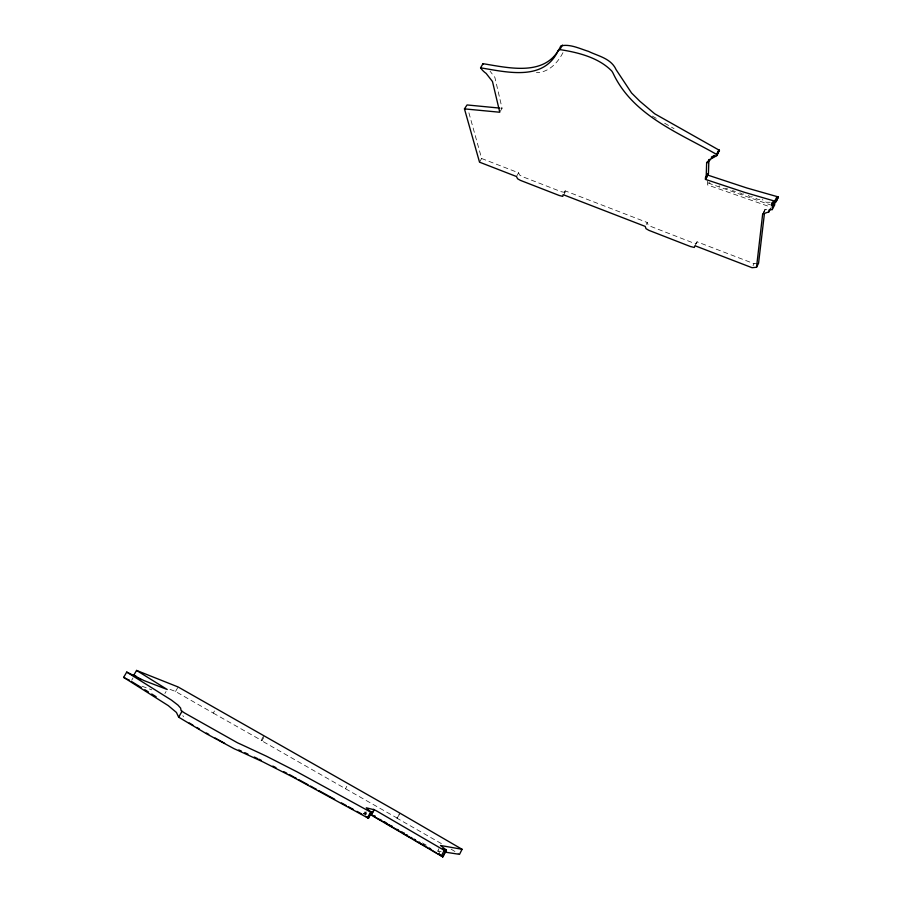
<?xml version="1.0" encoding="UTF-8"?>
<svg xmlns="http://www.w3.org/2000/svg" width="902" height="902" viewBox="0 0 902 902"><rect width="100%" height="100%" fill="white"/><g stroke="black" fill="none" stroke-linecap="round" stroke-linejoin="round"><path stroke-width="0.68" stroke-dasharray="4.51 3.38" d="M757.432 263.361L754.049 263.677L697.077 241.815L696.321 243.529L692.409 242.593L650.973 226.492L648.076 224.823L647.264 222.512L565.193 190.863L563.107 194.64M707.664 180.93L707.529 184.921L769.947 206.806M764.58 212.184L764.885 209.614L767.579 209.151M771.221 206.569L771.075 207.55M753.035 265.684L754.049 263.677M437.853 851.184L438.8 848.805M762.675 213.943L764.885 209.614M763.047 213.684L765.257 209.354M441.371 843.596L396.993 818.182L399.541 813.277M695.025 245.75L697.077 241.815M397.004 818.193L400.116 813.401M564.156 194.347L565.193 190.863M363.754 814.066L364.96 811.789M364.656 814.258L365.851 811.992M365.107 814.224L366.313 811.924M365.378 815.385L366.584 813.097M743.789 193.93L742.549 194.178L739.865 192.757M263.7 735.784L261.118 740.441L345.522 788.743L346.796 786.33M646.227 224.451L647.264 222.512M261.118 740.441L261.941 740.722L263.903 737.193M170.004 689.353L175.518 691.484L213.289 713.099L215.882 708.51M516.463 176.521L518.56 172.801L481.634 158.504L468.578 111.645M175.518 691.484L178.111 686.974M479.526 162.168L481.634 158.504M164.897 693.514L166.047 691.507M500.351 111.239L502.064 108.251L494.882 77.414L490.045 71.179M562.949 52.677C557.729 62.824 548.619 72.588 536.408 72.634M131.771 680.085L133 677.977M759.901 199.365L758.232 199.545L755.887 198.282M752.2 196.456L751.806 196.749A1.59 0.755 24.9 0 1 750.317 196.839L747.645 194.979M565.193 192.464L561.303 191.731L522.495 176.657L519.687 175.101L518.56 172.801M719.943 186.015L719.007 186.06M727.531 188.822L725.524 188.383M735.468 191.517L732.379 190.559M502.064 108.251L500.835 108.172M437.662 851.014L441.157 851.544M366.088 814.111L363.303 813.457L364.261 814.032M770.15 202.273L766.148 202.251L762.201 199.567M345.534 788.754L397.568 818.306M708.126 183.027L770.624 204.968M141.997 686.208L151.728 689.827M213.289 713.099L261.975 740.677M708.916 182.587L710.099 183.117M451.079 849.154L458.633 853.732M652.315 116.087L656.69 118.613M664.639 123.213L674.042 128.648M422.35 842.93L427.198 845.738M438.71 851.747L439.725 852.435M182.847 715.613L183.523 716.774"/><path stroke-width="1.35" d="M499.55 108.082L467.056 104.948L464.462 108.883L479.526 162.168L516.463 176.521L517.601 178.799L520.409 180.366L559.229 195.486L562.78 196.377L563.107 194.64L645.201 226.391L646.024 228.691L648.921 230.36L690.368 246.505L694.281 247.452L695.025 245.75L752.02 267.691L756.519 267.285L762.675 213.943L768.854 211.914L769.147 209.85L772.213 209.58L772.856 205.588L771.684 204.98L772.033 202.567L776.047 201.518L744.646 192.374L705.477 179.408L705.443 177.908L706.153 178.179L706.661 162.236L708.025 162.619L709.761 159.304M706.153 178.179L708.42 173.849L708.904 159.53M386.451 823.109L387.657 823.898M713.11 156.023L711.892 158.312L711.464 156.813L713.662 157.568L713.741 155.561L715.714 156.565L716.989 155.505L719.334 150.273L654.728 113.799L639.935 101.306L631.558 92.985L616.032 69.567A25.583 13.045 30.4 0 0 614.375 66.556C608.534 57.897 597.372 55.71 588.499 51.38C579.659 48.652 570.03 43.747 560.83 45.878C546.635 77.11 509.878 68.033 482.998 63.681L480.574 67.83C482.063 70.018 483.878 71.844 486.133 73.4L492.481 81.53L499.776 112.243L464.462 108.883M764.434 213.481L758.559 263.26L756.519 267.285M774.998 201.98L774.592 205.058L772.213 209.58M708.025 162.619C706.875 159.688 711.385 160.883 711.069 158.312L711.892 158.312M719.514 150.668L717.778 151.953M140.938 679.837L133.721 675.305L136.563 670.434L178.111 686.974L396.034 810.887L462.083 849.289L459.524 854.341L444.81 852.097M771.684 204.98L773.364 201.676M768.854 211.914L770.511 208.644M462.083 849.289L440.492 845.478L446.4 850.101L442.679 856.821L441.315 856.043L444.224 850.338L376.145 810.684L373.462 809.353L374.172 809.77L371.252 815.307L370.124 815.047M774.762 201.022L777.017 196.58L778.302 197.076L776.115 201.834M772.834 205.408L774.514 202.104M442.679 856.821L445.791 851.195L442.679 849.053L446.4 850.101M776.047 201.518L778.302 197.076M713.662 157.568L714.835 155.347M367.509 817.843L370.564 812.048L297.085 771.864L266.327 756.158L240.484 744.139A29.18 1.883 28.6 0 1 237.44 742.763L184.47 712.918L181.099 710.596L180.603 708.081L177.976 705.105L171.436 700.099L126.731 672.091L123.63 677.379L168.268 705.623L176.431 712.456L178.664 717.191L206.964 734.036L234.114 748.716A29.214 2.041 28.6 0 0 237.181 750.069L263.125 761.976L293.263 777.265L368.456 818.294L367.971 817.686M717.169 155.155L716.538 154.377L718.894 149.901M368.58 816.535C375.04 810.267 365.637 810.244 368.681 810.086L366.291 807.786L374.172 809.77M368.084 818.137L371.534 812.454L371.015 811.913M716.977 154.761L719.334 150.273M368.456 818.294L371.5 812.499M705.443 177.908L707.145 174.672M370.835 814.968L374.24 809.579M705.477 179.408L707.743 175.089L707.709 173.59L708.42 173.849M178.664 717.191L182.012 711.34M480.574 67.83C507.33 72.171 544.064 81.507 558.27 50.365L559.871 49.599L562.431 45.111M773.442 205.295L774.446 205.205M777.625 197.414L778.37 197.391M559.871 49.599C577.979 52.372 598.759 57.559 611.838 71.111A25.606 12.955 30.4 0 1 613.507 74.111C633.52 115.749 678.924 132.887 716.538 154.377M443.604 855.784L441.924 855.536M440.582 854.825L439.793 854.735L440.334 855.141M437.425 853.642L438.316 853.766M435.553 852.559L436.444 852.694M433.839 851.544L434.741 851.68M432.013 850.462L432.915 850.597M430.107 849.334L431.021 849.47M428.168 848.184L429.081 848.331M426.263 847.091L427.187 847.249M424.335 845.986L425.259 846.132M422.519 844.903L423.455 845.061M420.715 843.866L421.64 844.024M418.878 842.772L419.813 842.942M416.859 841.589L417.806 841.746M414.886 840.45L415.833 840.619M777.017 196.58L746.901 187.999L707.743 175.089M412.992 839.322L413.95 839.503M410.985 838.138L411.955 838.319M408.899 836.943L409.88 837.124M406.949 835.793L407.93 835.985M404.874 834.598L405.855 834.79M402.935 833.459L403.927 833.651M401.018 832.309L402.01 832.512M399.112 831.216L400.116 831.418M397.241 830.111L398.256 830.314M395.347 829.017L396.361 829.231M393.543 827.946L394.557 828.16M391.592 826.83L392.618 827.044M389.675 825.702L390.713 825.916M387.635 824.496L388.683 824.721M385.695 823.379L386.744 823.616M383.902 822.32L384.951 822.545M381.907 821.17L382.967 821.406M379.922 820.031L380.982 820.268M377.758 818.757L378.829 818.993M375.773 817.607L376.856 817.855M373.687 816.411L374.77 816.66M371.68 815.228L375.153 816.039M123.63 677.379L127.712 679.454M128.287 679.668L129.448 680.153M126.731 672.091L144.173 680.649L167.208 689.5L136.563 670.434M133.721 675.305L136.258 676.286M406.554 834.767L407.388 835.139M415.506 839.863L414.097 839.198M238.771 749.934L241.375 751.118M244.87 752.708L247.915 754.106M398.447 830.054L397.128 829.378M254.274 757.049L257.42 758.514M258.682 759.112L261.208 760.296M438.913 853.596L439.556 853.923M272.832 766.091L275.989 767.703M283.769 771.684L286.723 773.194M370.564 812.048L371.139 812.341M389.1 824.721L389.901 825.138M423.861 844.7L424.695 845.151M289.283 774.514L293.161 776.633M294.266 777.231L296.476 778.437M298.686 779.644L308.067 784.751M310.491 786.07L312.915 787.39M314.122 788.044L316.41 789.295M318.688 790.535L327.832 795.519M328.959 796.139L334.642 799.228M341.452 802.938L346.199 805.52M348.578 806.816L353.325 809.398M356.944 811.372L361.77 814.01M224.621 743.271L218.634 739.978M365.975 816.581L367.644 817.505M391.344 825.826L392.426 826.435M429.431 848.117L430.604 848.782M215.15 738.016L217.472 739.324M379.832 819.354L381.106 820.076M444.224 850.338L445.577 851.116M206.355 732.999L208.723 734.363M370.519 814.889L371.252 815.307M371.331 815.104L441.315 856.043M196.861 727.486L199.207 728.861M384.511 821.846L385.695 822.545M189.273 722.976L193.005 725.219M403.724 832.862L404.547 833.358M131.32 681.382L141.264 687.493M411.041 837.417L411.797 837.879M144.839 689.703L148.402 691.924M151.716 693.988L156.125 696.75M401.841 831.903L402.619 832.445M419.926 842.592L419.126 842.017M442.893 856.9L441.281 855.818M482.998 63.681L483.179 64.437"/></g></svg>
